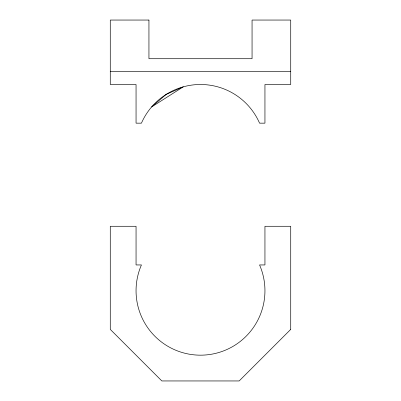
<?xml version="1.0" encoding="UTF-8"?>
<svg xmlns="http://www.w3.org/2000/svg" width="401" height="401" viewBox="0 0 401 401"><rect width="100%" height="100%" fill="white"/><g stroke="black" fill="none" stroke-linecap="round" stroke-linejoin="round"><path stroke-width="0.6" d="M110.275 71.609L290.725 71.609M290.725 329.391L239.166 380.95L161.834 380.95L110.275 329.391L110.275 226.279L136.054 226.279L136.054 264.946L141.433 264.946A64.446 64.446 0 0 0 200.5 355.171A64.446 64.446 0 0 0 259.567 264.946L264.946 264.946L264.946 226.279L290.725 226.279L290.725 329.391M166.199 94.385L151.578 106.992L183.287 86.837L166.199 94.385M148.941 20.05L110.275 20.05L110.275 84.496L136.054 84.496L136.054 123.162L141.433 123.162A64.446 64.446 0 0 1 259.567 123.162L264.946 123.162L264.946 84.496L290.725 84.496L290.725 20.05L252.059 20.05L252.059 58.716L148.941 58.716L148.941 20.05"/></g></svg>
